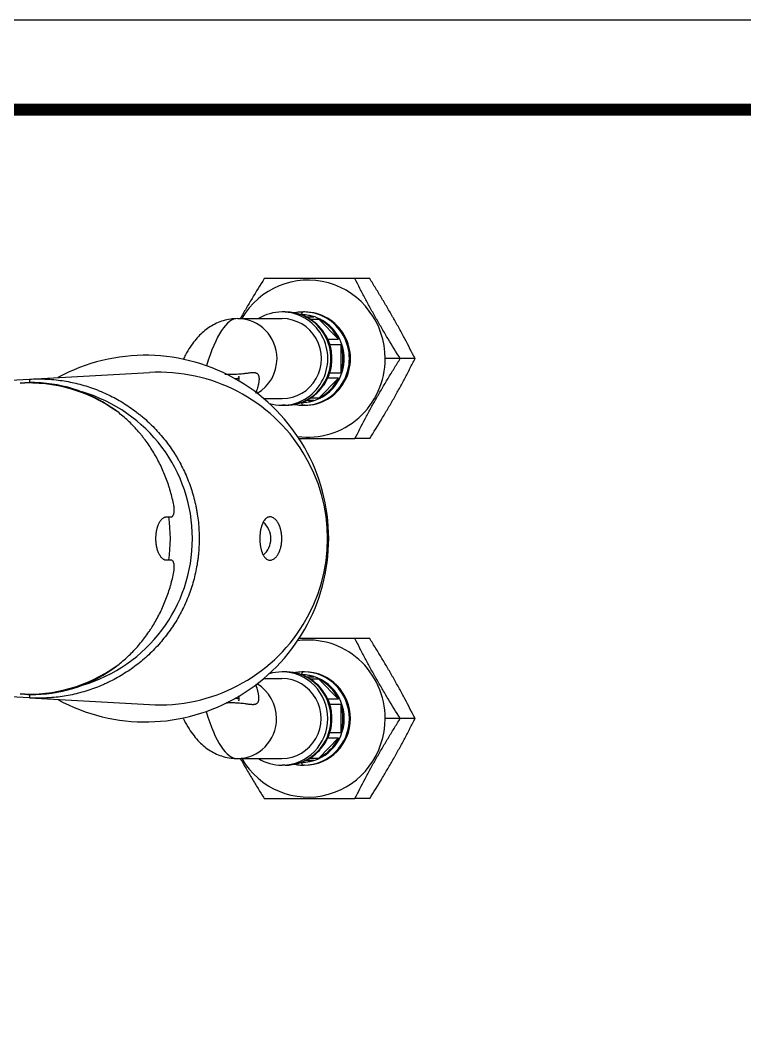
# Model space of a CAD drawing. Extents: x 0 to 790, y 0 to 579.
# Drawn here: x 499.8 to 608.5, y 428.4 to 578.8 of the extents above; entities that cross this region are included whole.
import ezdxf

# ---------------------------------------------------------------- set-up
doc = ezdxf.new("R2010")
doc.units = 0
doc.header["$LTSCALE"] = 10
doc.header["$MEASUREMENT"] = 0
doc.layers.get('0').update_dxf_attribs({"linetype": 'CONTINUOUS'})
doc.layers.add('1', color=7, linetype='CONTINUOUS')

msp = doc.modelspace()

# ---------------------------------------------------------------- linework, layer by layer
at = {"lineweight": -3, "ltscale": 0.5}
msp.add_lwpolyline([(0, 0), (789.88, 0), (789.88, 578.76), (0, 578.76)], close=True, dxfattribs=at)
at = {"color": 5, "linetype": 'ByBlock', "lineweight": -3, "const_width": 1.82}
msp.add_lwpolyline([(12.7, 24.78), (777.1, 24.78), (777.1, 565.32), (12.7, 565.32)], close=True, dxfattribs=at)
at = {"layer": '1', "color": 7, "linetype": 'Continuous', "lineweight": -3}
for p, q in [((552.24, 539.96), (550.03, 539.96)), ((532.44, 533.96), (539.11, 533.96)), ((539.56, 534.96), (539.08, 534.96)), ((542.48, 534.96), (542.32, 534.96)), ((542.71, 534.21), (543.84, 534.21)), ((543.26, 533.89), (544.61, 533.89)), ((544.61, 533.89), (547.57, 530.88)), ((545.85, 530.88), (547.57, 530.88)), ((546.17, 530.08), (547.89, 530.08)), ((547.89, 530.08), (547.89, 525.84)), ((556.82, 527.96), (554.55, 527.96)), ((559.04, 527.96), (556.82, 527.96)), ((476.53, 523.51), (501.18, 524.88)), ((501.18, 524.88), (519.18, 525.88)), ((530.76, 525.63), (531.59, 525.63)), ((547.56, 525.04), (544.63, 522.05)), ((547.56, 525.04), (545.84, 525.04)), ((546.17, 525.84), (547.89, 525.84)), ((499.77, 524.28), (500.5, 524.32)), ((536.35, 521.96), (539.11, 521.96)), ((542.72, 521.71), (543.84, 521.71)), ((544.63, 522.05), (543.27, 522.05)), ((539.56, 520.96), (539.08, 520.96)), ((542.48, 520.96), (542.32, 520.96)), ((552.24, 515.96), (550.03, 515.96)), ((552.24, 485.96), (550.03, 485.96)), ((536.35, 479.96), (539.05, 479.96)), ((539.56, 480.96), (539.08, 480.96)), ((542.48, 480.96), (542.32, 480.96)), ((542.71, 480.21), (543.84, 480.21)), ((544.63, 479.88), (543.27, 479.88)), ((544.63, 479.88), (547.56, 476.89)), ((501.18, 477.05), (476.53, 478.42)), ((500.5, 477.61), (499.77, 477.65)), ((501.18, 477.05), (519.18, 476.05)), ((547.56, 476.89), (545.84, 476.89)), ((531.47, 476.3), (530.76, 476.3)), ((547.89, 476.08), (546.17, 476.08)), ((547.89, 476.08), (547.89, 471.84)), ((556.82, 473.96), (554.55, 473.96)), ((559.04, 473.96), (556.82, 473.96)), ((547.57, 471.05), (544.61, 468.04)), ((545.85, 471.05), (547.57, 471.05)), ((547.89, 471.84), (546.17, 471.84)), ((532.37, 467.96), (539.05, 467.96)), ((542.72, 467.71), (543.84, 467.71)), ((543.26, 468.04), (544.61, 468.04)), ((539.56, 466.96), (539.08, 466.96)), ((542.48, 466.96), (542.32, 466.96)), ((552.24, 461.96), (550.03, 461.96))]:
    msp.add_line(p, q, dxfattribs=at)
for start, end in [(0, 118.5597), (241.4402, 0)]:
    msp.add_arc((518.59, 500.96), 27.5, start, end, dxfattribs=at)
for centre, major_axis, ratio, start_param, end_param in [((542.99, 527.96), (0, -11.78), 0.981627, 1.570796, 4.177778), ((532.44, 487.83), (0, 46.14), 0.190809, 0, 0.560913), ((532.44, 527.96), (0, 6), 0.981627, 4.712389, 6.283185), ((539.08, 527.96), (0, 7), 0.981627, 0, 0.541139), ((539.08, 527.96), (0, -7), 0.981627, 0, 3.141593), ((539.11, 527.96), (0, -6), 0.981627, 0, 3.141593), ((539.56, 527.96), (0, -7), 0.981627, 0, 3.141593), ((541.75, 527.96), (0, 6.6), 0.981627, 5.956059, 6.283185), ((542.32, 529.96), (0, -5), 0.190809, 3.141593, 3.544308), ((541.94, 527.96), (0, -6.6), 0.981627, 0, 3.141593), ((542.32, 527.96), (0, -7), 0.981627, 0, 3.141593), ((542.48, 527.96), (0, -7), 0.981627, 0, 3.141593), ((541.75, 527.96), (0, 6.6), 0.981627, 5.169655, 5.825919), ((541.75, 527.96), (0, 6.6), 0.981627, 4.385263, 5.039515), ((532.44, 527.96), (0, 6), 0.981627, 3.66214, 4.712389), ((542.99, 527.96), (0, -11.78), 0.981627, 6.146968, 7.853982), ((520.61, 500.96), (25.3, 0), 0.986355, 4.655977, 7.910394), ((501.24, 523.88), (0.056, -0.998), 0.034846, 3.141593, 4.232536), ((532.4, 527.96), (0, 3), 0.981627, 2.989765, 3.135948), ((541.75, 527.96), (0, 6.6), 0.981627, 3.600873, 4.253108), ((501.03, 500.96), (0, -23.35), 0.986356, 2.532147, 3.196479), ((501.67, 500.96), (0, -23.39), 0.934234, 2.529772, 3.119713), ((502.5, 500.96), (23.14, 0), 0.992104, 5.000643, 7.565728), ((541.75, 527.96), (0, 6.6), 0.981627, 3.141593, 3.468719), ((539.08, 527.96), (0, 7), 0.981627, 2.859978, 3.141593), ((542.32, 525.96), (0, 5), 0.190809, 2.738877, 3.141593), ((500.34, 500.96), (0, 22), 0.999391, 4.563703, 4.86132), ((534.2, 500.96), (0, -3.25), 0.984808, 0.70568, 2.424818), ((542.99, 473.96), (0, -11.78), 0.981627, 1.570796, 3.27781), ((501.03, 500.96), (0, -23.35), 0.986356, 6.228299, 6.892631), ((501.67, 500.96), (0, -23.39), 0.934234, 0.02188, 0.611821), ((539.08, 473.96), (0, -7), 0.981627, 3.141593, 3.423207), ((539.05, 473.96), (0, -6), 0.981627, 0, 3.141593), ((539.08, 473.96), (0, 7), 0.981627, 3.141593, 6.283185), ((539.56, 473.96), (0, 7), 0.981627, 3.141593, 6.283185), ((541.75, 473.96), (0, 6.6), 0.981627, 5.956059, 6.283185), ((542.32, 475.96), (0, -5), 0.190809, 3.141593, 3.544308), ((541.94, 473.96), (0, 6.6), 0.981627, 3.141593, 6.283185), ((542.32, 473.96), (0, 7), 0.981627, 3.141593, 6.283185), ((542.48, 473.96), (0, 7), 0.981627, 3.141593, 6.283185), ((541.75, 473.96), (0, 6.6), 0.981627, 5.17167, 5.823905), ((532.37, 473.96), (0, 6), 0.981627, 4.712389, 5.755594), ((501.24, 478.05), (-0.056, -0.998), 0.034846, 5.194155, 6.283185), ((532.4, 473.96), (0, 3), 0.981627, 6.282694, 6.435013), ((541.75, 473.96), (0, 6.6), 0.981627, 4.385263, 5.039515), ((532.37, 514.1), (0, -46.14), 0.190809, 5.723086, 6.283185), ((532.37, 473.96), (0, 6), 0.981627, 3.141593, 4.712389), ((542.99, 473.96), (0, -11.78), 0.981627, 5.247, 7.853982), ((541.75, 473.96), (0, 6.6), 0.981627, 3.598859, 4.255122), ((539.08, 473.96), (0, -7), 0.981627, 5.742046, 6.283185), ((541.75, 473.96), (0, 6.6), 0.981627, 3.141593, 3.468719), ((542.32, 471.96), (0, 5), 0.190809, 2.738877, 3.141593)]:
    msp.add_ellipse(centre, major_axis=major_axis, ratio=ratio, start_param=start_param, end_param=end_param, dxfattribs=at)
for points, knots in [([(536.42, 539.96), (535.8, 538.98), (535.19, 538), (534.29, 536.5), (533.99, 536), (533.4, 534.99), (533.11, 534.49), (532.82, 533.97), (532.82, 533.97), (532.82, 533.96)], [0, 0, 0, 0, 0.499064, 0.499064, 0.748596, 0.748596, 0.998129, 0.998129, 1, 1, 1, 1]), ([(550.03, 539.96), (548.85, 539.96), (547.68, 539.96), (545.93, 539.96), (545.35, 539.96), (544.19, 539.96), (543.61, 539.96), (542.89, 539.96), (542.74, 539.96), (542.53, 539.96), (542.45, 539.96), (542.31, 539.96), (541.95, 539.96), (541.59, 539.96), (540.75, 539.96), (540.19, 539.96), (539.09, 539.96), (538.55, 539.96), (537.48, 539.96), (536.95, 539.96), (536.42, 539.96)], [0, 0, 0, 0, 0.25, 0.25, 0.375, 0.375, 0.5, 0.5, 0.53125, 0.53125, 0.546875, 0.546875, 0.5625, 0.625, 0.625, 0.75, 0.75, 0.875, 0.875, 1, 1, 1, 1]), ([(556.82, 527.96), (556.21, 528.94), (555.6, 529.93), (554.69, 531.43), (554.4, 531.93), (553.81, 532.94), (553.52, 533.44), (553.15, 534.08), (553.08, 534.21), (552.97, 534.4), (552.94, 534.46), (552.87, 534.59), (552.69, 534.91), (552.51, 535.23), (552.1, 535.99), (551.82, 536.49), (551.29, 537.49), (551.03, 537.99), (550.52, 538.98), (550.27, 539.47), (550.03, 539.96)], [0, 0, 0, 0, 0.25, 0.25, 0.375, 0.375, 0.5, 0.5, 0.53125, 0.53125, 0.546875, 0.546875, 0.5625, 0.625, 0.625, 0.75, 0.75, 0.875, 0.875, 1, 1, 1, 1]), ([(559.04, 527.96), (558.54, 528.94), (558.04, 529.93), (557.24, 531.43), (556.97, 531.93), (556.42, 532.94), (556.14, 533.44), (555.78, 534.08), (555.7, 534.21), (555.59, 534.4), (555.56, 534.46), (555.48, 534.59), (555.3, 534.91), (555.12, 535.23), (554.67, 535.99), (554.37, 536.49), (553.77, 537.49), (553.47, 537.99), (552.85, 538.98), (552.55, 539.47), (552.24, 539.96)], [0, 0, 0, 0, 0.25, 0.25, 0.375, 0.375, 0.5, 0.5, 0.53125, 0.53125, 0.546875, 0.546875, 0.5625, 0.625, 0.625, 0.75, 0.75, 0.875, 0.875, 1, 1, 1, 1]), ([(532.44, 533.96), (532.07, 533.96), (531.33, 533.91), (530.26, 533.67), (529.24, 533.28), (528.31, 532.77), (527.46, 532.16), (526.68, 531.44), (525.95, 530.62), (525.25, 529.65), (524.69, 528.71), (524.37, 528.08), (524.26, 527.85)], [0, 0, 0, 0, 0.08586, 0.174962, 0.263828, 0.354065, 0.447613, 0.546997, 0.655611, 0.778057, 0.920143, 1, 1, 1, 1]), ([(539.56, 520.96), (539.91, 520.96), (540.63, 521.02), (541.7, 521.27), (542.73, 521.69), (543.68, 522.26), (544.52, 522.97), (545.25, 523.81), (545.83, 524.75), (546.26, 525.77), (546.52, 526.85), (546.61, 527.95), (546.52, 529.06), (546.26, 530.15), (545.83, 531.18), (545.24, 532.13), (544.51, 532.97), (543.65, 533.69), (542.68, 534.27), (541.64, 534.68), (540.59, 534.91), (539.89, 534.96), (539.56, 534.96)], [0, 0, 0, 0, 0.047934, 0.098355, 0.148669, 0.198883, 0.249015, 0.299094, 0.349151, 0.399221, 0.449341, 0.499541, 0.549845, 0.600263, 0.650795, 0.701429, 0.752141, 0.802902, 0.853676, 0.904427, 0.955123, 1, 1, 1, 1]), ([(542.32, 534.96), (541.95, 534.96), (541.49, 534.93), (541.03, 534.84), (540.93, 534.82)], [0, 0, 0, 0, 0.77923, 1, 1, 1, 1]), ([(550.03, 515.96), (550.52, 516.94), (551.03, 517.93), (551.82, 519.43), (552.09, 519.93), (552.64, 520.94), (552.92, 521.44), (553.29, 522.08), (553.36, 522.21), (553.47, 522.4), (553.5, 522.46), (553.58, 522.59), (553.76, 522.91), (553.95, 523.23), (554.39, 523.99), (554.69, 524.49), (555.29, 525.49), (555.6, 525.99), (556.21, 526.98), (556.51, 527.47), (556.82, 527.96)], [0, 0, 0, 0, 0.25, 0.25, 0.375, 0.375, 0.5, 0.5, 0.53125, 0.53125, 0.546875, 0.546875, 0.5625, 0.625, 0.625, 0.75, 0.75, 0.875, 0.875, 1, 1, 1, 1]), ([(552.24, 515.96), (552.86, 516.94), (553.47, 517.93), (554.37, 519.43), (554.66, 519.93), (555.25, 520.94), (555.55, 521.44), (555.91, 522.08), (555.98, 522.21), (556.09, 522.4), (556.12, 522.46), (556.2, 522.59), (556.37, 522.91), (556.55, 523.23), (556.97, 523.99), (557.24, 524.49), (557.77, 525.49), (558.03, 525.99), (558.54, 526.98), (558.79, 527.47), (559.04, 527.96)], [0, 0, 0, 0, 0.25, 0.25, 0.375, 0.375, 0.5, 0.5, 0.53125, 0.53125, 0.546875, 0.546875, 0.5625, 0.625, 0.625, 0.75, 0.75, 0.875, 0.875, 1, 1, 1, 1]), ([(501.18, 524.88), (501.59, 524.9), (502, 524.92), (502.62, 524.92), (502.82, 524.92), (503.13, 524.91), (503.23, 524.91), (503.44, 524.9), (503.54, 524.9), (504.46, 524.85), (505.27, 524.78), (506.88, 524.54), (507.67, 524.38), (509.25, 523.99), (510.02, 523.75), (510.89, 523.43), (510.99, 523.4), (511.18, 523.33), (511.28, 523.29), (511.56, 523.18), (511.75, 523.1), (512.32, 522.86), (512.69, 522.69), (513.79, 522.17), (514.5, 521.78), (515.88, 520.93), (516.55, 520.47), (517.36, 519.86), (517.61, 519.67), (517.84, 519.47), (518, 519.34), (518.08, 519.28), (518.47, 518.95), (518.78, 518.67), (519.67, 517.84), (520.8, 516.67), (521.8, 515.39), (522.51, 514.4), (522.74, 514.06), (523.06, 513.54), (523.17, 513.37), (523.33, 513.1), (523.38, 513.01), (523.48, 512.83), (523.54, 512.75), (523.99, 511.94), (524.35, 511.21), (525, 509.72), (525.28, 508.97), (525.78, 507.42), (525.98, 506.63), (526.17, 505.73), (526.19, 505.63), (526.23, 505.42), (526.25, 505.32), (526.31, 505.02), (526.34, 504.82), (526.44, 504.21), (526.49, 503.81), (526.61, 502.59), (526.65, 501.78), (526.66, 500.16), (526.61, 499.35), (526.51, 498.33), (526.47, 498.03), (526.43, 497.72), (526.4, 497.52), (526.39, 497.42), (526.31, 496.91), (526.24, 496.51), (525.99, 495.31), (525.78, 494.53), (525.29, 492.98), (525.01, 492.22), (524.52, 491.1), (524.35, 490.73), (524.12, 490.27), (524.07, 490.18), (523.98, 490), (523.93, 489.91), (523.79, 489.63), (523.69, 489.45), (523.19, 488.56), (522.75, 487.87), (521.81, 486.55), (521.31, 485.91), (520.51, 484.99), (520.24, 484.69), (519.67, 484.1), (519.38, 483.82), (518.48, 482.97), (517.86, 482.45), (516.56, 481.46), (515.9, 481.01), (514.51, 480.16), (513.8, 479.77), (512.88, 479.32), (512.69, 479.24), (512.41, 479.11), (512.32, 479.07), (512.13, 478.99), (511.66, 478.79), (511.18, 478.6), (510.03, 478.18), (508.48, 477.71), (506.89, 477.39), (505.68, 477.21), (505.28, 477.16), (504.77, 477.11), (504.67, 477.1), (504.46, 477.09), (504.36, 477.08), (504.05, 477.06), (503.85, 477.05), (502.82, 477), (502, 477), (501.18, 477.05)], [0, 0, 0, 0, 0.015625, 0.015625, 0.023438, 0.023438, 0.027344, 0.027344, 0.03125, 0.03125, 0.0625, 0.0625, 0.09375, 0.09375, 0.125, 0.125, 0.128906, 0.128906, 0.132813, 0.132813, 0.140625, 0.140625, 0.15625, 0.15625, 0.1875, 0.1875, 0.21875, 0.21875, 0.226563, 0.230469, 0.230469, 0.234375, 0.234375, 0.25, 0.25, 0.28125, 0.3125, 0.3125, 0.328125, 0.328125, 0.335938, 0.335938, 0.339844, 0.339844, 0.34375, 0.34375, 0.375, 0.375, 0.40625, 0.40625, 0.4375, 0.4375, 0.441406, 0.441406, 0.445313, 0.445313, 0.453125, 0.453125, 0.46875, 0.46875, 0.5, 0.5, 0.53125, 0.53125, 0.539063, 0.542969, 0.542969, 0.546875, 0.546875, 0.5625, 0.5625, 0.59375, 0.59375, 0.625, 0.625, 0.640625, 0.640625, 0.644531, 0.644531, 0.648438, 0.648438, 0.65625, 0.65625, 0.6875, 0.6875, 0.71875, 0.71875, 0.734375, 0.734375, 0.75, 0.75, 0.78125, 0.78125, 0.8125, 0.8125, 0.84375, 0.84375, 0.851563, 0.851563, 0.855469, 0.855469, 0.859375, 0.875, 0.875, 0.90625, 0.9375, 0.9375, 0.953125, 0.953125, 0.957031, 0.957031, 0.960938, 0.960938, 0.96875, 0.96875, 1, 1, 1, 1]), ([(530.52, 525.65), (530.54, 525.65), (530.56, 525.65), (530.81, 525.64), (531.02, 525.63), (531.33, 525.63), (531.43, 525.63), (531.55, 525.63), (531.58, 525.63), (531.62, 525.63), (531.65, 525.63), (531.72, 525.63), (531.77, 525.63), (531.99, 525.63), (532.16, 525.63), (532.48, 525.65), (532.63, 525.66), (532.92, 525.68), (533.06, 525.69), (533.22, 525.71), (533.25, 525.72), (533.31, 525.72), (533.34, 525.73), (533.44, 525.74), (533.49, 525.75), (533.67, 525.77), (533.78, 525.78), (533.99, 525.81), (534.1, 525.83), (534.29, 525.85), (534.39, 525.87), (534.52, 525.88), (534.57, 525.88), (534.66, 525.89), (534.7, 525.89), (534.79, 525.89), (534.83, 525.89), (534.91, 525.88), (534.95, 525.88), (535.03, 525.87), (535.07, 525.86), (535.15, 525.84), (535.19, 525.82), (535.24, 525.79), (535.26, 525.79), (535.3, 525.76), (535.31, 525.75), (535.35, 525.72), (535.37, 525.71), (535.4, 525.68), (535.42, 525.66), (535.45, 525.62), (535.47, 525.6), (535.5, 525.55), (535.51, 525.52), (535.53, 525.48), (535.54, 525.46), (535.55, 525.43), (535.56, 525.41), (535.58, 525.36), (535.59, 525.32), (535.6, 525.25), (535.61, 525.23), (535.62, 525.18), (535.62, 525.15), (535.62, 525.1), (535.63, 525.07), (535.63, 525.03), (535.63, 525.01), (535.63, 524.98), (535.63, 524.97), (535.63, 524.89), (535.63, 524.83), (535.63, 524.73), (535.62, 524.69), (535.62, 524.64), (535.62, 524.63), (535.61, 524.59), (535.61, 524.58), (535.6, 524.49), (535.59, 524.42), (535.57, 524.29), (535.56, 524.22), (535.54, 524.12), (535.53, 524.08), (535.52, 524.02), (535.51, 523.98), (535.48, 523.88), (535.47, 523.82), (535.41, 523.62), (535.38, 523.5), (535.29, 523.24), (535.25, 523.12), (535.18, 522.94), (535.16, 522.87), (535.13, 522.81)], [0, 0, 0, 0, 0.004214, 0.004214, 0.061943, 0.061943, 0.090807, 0.090807, 0.098023, 0.098023, 0.105239, 0.105239, 0.119671, 0.119671, 0.177399, 0.177399, 0.235128, 0.235128, 0.292856, 0.292856, 0.307288, 0.307288, 0.32172, 0.32172, 0.350584, 0.350584, 0.408313, 0.408313, 0.466041, 0.466041, 0.52377, 0.52377, 0.552634, 0.552634, 0.581498, 0.581498, 0.610362, 0.610362, 0.639226, 0.639226, 0.668091, 0.668091, 0.696955, 0.696955, 0.711387, 0.711387, 0.725819, 0.725819, 0.740251, 0.740251, 0.754683, 0.754683, 0.769115, 0.769115, 0.783547, 0.783547, 0.790763, 0.790763, 0.797979, 0.797979, 0.812412, 0.812412, 0.819628, 0.819628, 0.826844, 0.826844, 0.83406, 0.83406, 0.837668, 0.837668, 0.841276, 0.841276, 0.855708, 0.855708, 0.862924, 0.862924, 0.866532, 0.866532, 0.87014, 0.87014, 0.884572, 0.884572, 0.899004, 0.899004, 0.90622, 0.90622, 0.913436, 0.913436, 0.927868, 0.927868, 0.956733, 0.956733, 0.985597, 0.985597, 1, 1, 1, 1]), ([(532.58, 524.59), (532.58, 524.61), (532.59, 524.63), (532.61, 524.7), (532.62, 524.75), (532.62, 524.82), (532.63, 524.83), (532.63, 524.85), (532.63, 524.89), (532.64, 524.93), (532.64, 525), (532.64, 525.04), (532.64, 525.11), (532.64, 525.13), (532.64, 525.17), (532.63, 525.19), (532.63, 525.25), (532.62, 525.28), (532.61, 525.31)], [0, 0, 0, 0, 0.077661, 0.077661, 0.262129, 0.262129, 0.308246, 0.308246, 0.354363, 0.446597, 0.446597, 0.631065, 0.631065, 0.723298, 0.723298, 0.815532, 0.815532, 1, 1, 1, 1]), ([(502.15, 524.35), (501.88, 524.36), (501.61, 524.36), (501.07, 524.35), (500.79, 524.34), (500.5, 524.32)], [0, 0, 0, 0, 0.5, 0.5, 1, 1, 1, 1]), ([(535.15, 522.8), (535.2, 522.89), (535.29, 523.05), (535.34, 523.12), (535.35, 523.13), (535.35, 523.13)], [0, 0, 0, 0, 0.434082, 0.884896, 1, 1, 1, 1]), ([(540.95, 521.1), (541.1, 521.07), (541.56, 520.99), (542.02, 520.96), (542.32, 520.96)], [0, 0, 0, 0, 0.345681, 1, 1, 1, 1]), ([(522.8, 506.21), (522.65, 506.91), (522.48, 507.6), (522.22, 508.46), (522.14, 508.72), (522.06, 508.97), (522, 509.14), (521.97, 509.23), (521.83, 509.65), (521.7, 509.98), (521.31, 510.97), (521.02, 511.62), (520.4, 512.87), (520.06, 513.48), (519.33, 514.66), (518.94, 515.23), (518.47, 515.86), (518.42, 515.93), (518.31, 516.06), (518.15, 516.27), (517.77, 516.74), (517.44, 517.13), (516.75, 517.89), (515.79, 518.85), (514.76, 519.71), (514.22, 520.11)], [0, 0, 0, 0, 0.125, 0.125, 0.15625, 0.171875, 0.171875, 0.1875, 0.1875, 0.25, 0.25, 0.375, 0.375, 0.5, 0.5, 0.625, 0.625, 0.640625, 0.640625, 0.65625, 0.6875, 0.75, 0.75, 0.875, 1, 1, 1, 1]), ([(541.51, 515.96), (542, 515.96), (542.5, 515.96), (543.15, 515.96), (543.3, 515.96), (543.51, 515.96), (543.59, 515.96), (543.73, 515.96), (544.1, 515.96), (544.46, 515.96), (545.34, 515.96), (545.92, 515.96), (547.09, 515.96), (547.68, 515.96), (548.85, 515.96), (549.44, 515.96), (550.03, 515.96)], [0, 0, 0, 0, 0.179424, 0.179424, 0.23071, 0.23071, 0.256353, 0.256353, 0.281996, 0.384568, 0.384568, 0.589712, 0.589712, 0.794856, 0.794856, 1, 1, 1, 1]), ([(522.47, 504.21), (522.49, 504.21), (522.52, 504.22), (522.56, 504.23), (522.61, 504.25), (522.65, 504.28), (522.67, 504.31), (522.68, 504.31), (522.69, 504.32), (522.69, 504.33), (522.71, 504.35), (522.71, 504.36), (522.76, 504.42), (522.79, 504.48), (522.82, 504.58), (522.83, 504.59), (522.84, 504.63), (522.84, 504.65), (522.86, 504.72), (522.87, 504.76), (522.89, 504.9), (522.9, 505), (522.91, 505.14), (522.91, 505.16), (522.91, 505.22), (522.91, 505.25), (522.91, 505.33), (522.9, 505.45), (522.9, 505.57), (522.89, 505.67), (522.88, 505.7), (522.88, 505.76), (522.87, 505.79), (522.85, 505.95), (522.83, 506.08), (522.8, 506.21)], [0, 0, 0, 0, 0.0625, 0.0625, 0.125, 0.1875, 0.1875, 0.203125, 0.203125, 0.21875, 0.21875, 0.25, 0.25, 0.375, 0.375, 0.40625, 0.40625, 0.4375, 0.4375, 0.5, 0.5, 0.625, 0.625, 0.65625, 0.65625, 0.6875, 0.6875, 0.75, 0.8125, 0.8125, 0.84375, 0.84375, 0.875, 0.875, 1, 1, 1, 1]), ([(521.74, 497.71), (521.69, 497.71), (521.59, 497.72), (521.45, 497.77), (521.35, 497.81), (521.28, 497.86), (521.25, 497.88), (521.21, 497.91), (521.19, 497.92), (521.18, 497.93), (521.12, 497.98), (521.07, 498.02), (520.99, 498.12), (520.94, 498.17), (520.86, 498.28), (520.82, 498.34), (520.75, 498.44), (520.73, 498.47), (520.7, 498.54), (520.68, 498.58), (520.62, 498.69), (520.55, 498.84), (520.48, 499.01), (520.42, 499.18), (520.39, 499.27), (520.36, 499.39), (520.35, 499.42), (520.34, 499.47), (520.34, 499.49), (520.32, 499.56), (520.31, 499.61), (520.27, 499.76), (520.23, 499.97), (520.21, 500.18), (520.19, 500.35), (520.18, 500.43), (520.18, 500.51), (520.17, 500.57), (520.17, 500.59), (520.16, 500.73), (520.16, 500.96), (520.16, 501.18), (520.17, 501.34), (520.18, 501.43), (520.18, 501.51), (520.19, 501.57), (520.19, 501.59), (520.2, 501.73), (520.22, 501.84), (520.25, 502.05), (520.27, 502.15), (520.3, 502.3), (520.32, 502.38), (520.34, 502.45), (520.35, 502.5), (520.36, 502.52), (520.39, 502.64), (520.42, 502.73), (520.48, 502.91), (520.51, 503), (520.56, 503.12), (520.59, 503.18), (520.62, 503.24), (520.64, 503.27), (520.64, 503.29), (520.69, 503.38), (520.73, 503.45), (520.81, 503.58), (520.89, 503.7), (520.98, 503.81), (521.05, 503.88), (521.07, 503.9), (521.12, 503.94), (521.14, 503.97), (521.21, 504.02), (521.3, 504.09), (521.4, 504.14), (521.47, 504.17), (521.5, 504.17), (521.54, 504.19), (521.57, 504.19), (521.64, 504.21), (521.69, 504.21), (521.74, 504.21)], [0, 0, 0, 0, 0.03125, 0.0625, 0.09375, 0.09375, 0.109375, 0.117187, 0.117187, 0.125, 0.125, 0.15625, 0.15625, 0.1875, 0.1875, 0.21875, 0.21875, 0.234375, 0.234375, 0.25, 0.25, 0.28125, 0.3125, 0.3125, 0.34375, 0.34375, 0.351562, 0.351562, 0.359375, 0.359375, 0.375, 0.375, 0.40625, 0.4375, 0.4375, 0.453125, 0.460937, 0.460937, 0.46875, 0.46875, 0.5, 0.53125, 0.53125, 0.546875, 0.554687, 0.554687, 0.5625, 0.5625, 0.59375, 0.59375, 0.625, 0.625, 0.640625, 0.648437, 0.648437, 0.65625, 0.65625, 0.6875, 0.6875, 0.71875, 0.71875, 0.734375, 0.742187, 0.742187, 0.75, 0.75, 0.78125, 0.78125, 0.8125, 0.84375, 0.84375, 0.859375, 0.859375, 0.875, 0.875, 0.90625, 0.9375, 0.9375, 0.953125, 0.953125, 0.96875, 0.96875, 1, 1, 1, 1]), ([(539.02, 500.37), (539.02, 500.32), (539.01, 500.27), (539, 500.17), (538.99, 500.12), (538.97, 499.99), (538.95, 499.9), (538.93, 499.8), (538.93, 499.78), (538.92, 499.74), (538.91, 499.72), (538.9, 499.67), (538.89, 499.63), (538.86, 499.52), (538.84, 499.45), (538.8, 499.33), (538.78, 499.27), (538.74, 499.15), (538.72, 499.1), (538.69, 499.02), (538.68, 499), (538.65, 498.95), (538.64, 498.92), (538.61, 498.85), (538.59, 498.81), (538.52, 498.68), (538.48, 498.6), (538.39, 498.47), (538.35, 498.4), (538.26, 498.29), (538.22, 498.23), (538.14, 498.14), (538.09, 498.09), (538.03, 498.03), (538.01, 498.02), (537.96, 497.98), (537.94, 497.96), (537.88, 497.92), (537.84, 497.89), (537.71, 497.81), (537.63, 497.78), (537.47, 497.73), (537.4, 497.72), (537.24, 497.71), (537.17, 497.72), (537.02, 497.76), (536.94, 497.79), (536.8, 497.86), (536.73, 497.91), (536.64, 497.99), (536.63, 498.01), (536.59, 498.04), (536.58, 498.06), (536.53, 498.11), (536.49, 498.15), (536.43, 498.24), (536.39, 498.28), (536.33, 498.38), (536.3, 498.44), (536.23, 498.55), (536.2, 498.61), (536.14, 498.75), (536.11, 498.82), (536.07, 498.94), (536.05, 498.98), (536.03, 499.05), (536.02, 499.07), (536.01, 499.11), (536, 499.14), (535.98, 499.21), (535.97, 499.26), (535.94, 499.36), (535.93, 499.41), (535.9, 499.53), (535.89, 499.59), (535.87, 499.68), (535.86, 499.72), (535.85, 499.78), (535.84, 499.82), (535.83, 499.93), (535.82, 500), (535.8, 500.11), (535.8, 500.13), (535.8, 500.17), (535.79, 500.19), (535.79, 500.26), (535.78, 500.31), (535.77, 500.4), (535.77, 500.45), (535.77, 500.53), (535.76, 500.55), (535.76, 500.6), (535.76, 500.63), (535.76, 500.71), (535.75, 500.76), (535.75, 500.83), (535.75, 500.85), (535.75, 500.88), (535.75, 500.89), (535.75, 500.93), (535.75, 501.02), (535.75, 501.1), (535.76, 501.18), (535.76, 501.21), (535.76, 501.26), (535.76, 501.29), (535.76, 501.37), (535.77, 501.42), (535.77, 501.52), (535.78, 501.57), (535.79, 501.66), (535.79, 501.71), (535.8, 501.79), (535.8, 501.84), (535.82, 501.96), (535.83, 502.03), (535.85, 502.12), (535.85, 502.14), (535.86, 502.17), (535.86, 502.22), (535.87, 502.27), (535.89, 502.36), (535.91, 502.42), (535.93, 502.53), (535.95, 502.59), (535.97, 502.69), (535.99, 502.74), (536.01, 502.83), (536.03, 502.87), (536.05, 502.94), (536.06, 502.96), (536.07, 503), (536.08, 503.02), (536.12, 503.12), (536.15, 503.19), (536.21, 503.32), (536.24, 503.38), (536.3, 503.5), (536.33, 503.55), (536.4, 503.65), (536.43, 503.69), (536.53, 503.82), (536.59, 503.89), (536.73, 504.01), (536.8, 504.06), (536.89, 504.11), (536.91, 504.12), (536.94, 504.14), (536.96, 504.15), (537.01, 504.17), (537.05, 504.18), (537.16, 504.21), (537.24, 504.22), (537.39, 504.21), (537.47, 504.2), (537.63, 504.15), (537.71, 504.12), (537.83, 504.05), (537.87, 504.02), (537.95, 503.96), (538, 503.92), (538.06, 503.87), (538.08, 503.84), (538.12, 503.8), (538.14, 503.78), (538.21, 503.71), (538.25, 503.66), (538.34, 503.54), (538.38, 503.48), (538.47, 503.35), (538.51, 503.27), (538.58, 503.15), (538.6, 503.11), (538.63, 503.04), (538.64, 503.01), (538.66, 502.97), (538.67, 502.94), (538.7, 502.87), (538.72, 502.81), (538.77, 502.7), (538.79, 502.65), (538.82, 502.55), (538.83, 502.52), (538.85, 502.46), (538.86, 502.42), (538.88, 502.32), (538.9, 502.25), (538.94, 502.09), (538.95, 502.01), (538.97, 501.9), (538.98, 501.88), (538.98, 501.84), (538.99, 501.81), (539, 501.75), (539, 501.7), (539.02, 501.6), (539.02, 501.55), (539.03, 501.47), (539.03, 501.45), (539.04, 501.4), (539.04, 501.37), (539.05, 501.24), (539.05, 501.13), (539.05, 500.99), (539.05, 500.96), (539.05, 500.9), (539.05, 500.88), (539.05, 500.79), (539.05, 500.68), (539.04, 500.58), (539.03, 500.5), (539.03, 500.47), (539.03, 500.43), (539.03, 500.41), (539.02, 500.39), (539.02, 500.38), (539.02, 500.37), (539.02, 500.37), (539.02, 500.37)], [0, 0, 0, 0, 0.003906, 0.003906, 0.007813, 0.007813, 0.015625, 0.015625, 0.017578, 0.017578, 0.019531, 0.019531, 0.023438, 0.023438, 0.03125, 0.03125, 0.039063, 0.039063, 0.046875, 0.046875, 0.050781, 0.050781, 0.054688, 0.054688, 0.0625, 0.0625, 0.078125, 0.078125, 0.09375, 0.09375, 0.109375, 0.109375, 0.125, 0.125, 0.132813, 0.132813, 0.140625, 0.140625, 0.15625, 0.15625, 0.1875, 0.1875, 0.21875, 0.21875, 0.25, 0.25, 0.28125, 0.28125, 0.3125, 0.3125, 0.320313, 0.320313, 0.328125, 0.328125, 0.34375, 0.34375, 0.359375, 0.359375, 0.375, 0.375, 0.390625, 0.390625, 0.40625, 0.40625, 0.414063, 0.414063, 0.417969, 0.417969, 0.421875, 0.421875, 0.429688, 0.429688, 0.4375, 0.4375, 0.445313, 0.445313, 0.449219, 0.449219, 0.453125, 0.453125, 0.460938, 0.460938, 0.462891, 0.462891, 0.464844, 0.464844, 0.46875, 0.46875, 0.472656, 0.472656, 0.474609, 0.474609, 0.476563, 0.476563, 0.480469, 0.480469, 0.481445, 0.481445, 0.482422, 0.482422, 0.484375, 0.488281, 0.488281, 0.490234, 0.490234, 0.492188, 0.492188, 0.496094, 0.496094, 0.5, 0.5, 0.503906, 0.503906, 0.507813, 0.507813, 0.515625, 0.515625, 0.517578, 0.517578, 0.519531, 0.523438, 0.523438, 0.53125, 0.53125, 0.539063, 0.539063, 0.546875, 0.546875, 0.554688, 0.554688, 0.558594, 0.558594, 0.5625, 0.5625, 0.578125, 0.578125, 0.59375, 0.59375, 0.609375, 0.609375, 0.625, 0.625, 0.65625, 0.65625, 0.6875, 0.6875, 0.695313, 0.695313, 0.703125, 0.703125, 0.71875, 0.71875, 0.75, 0.75, 0.78125, 0.78125, 0.8125, 0.8125, 0.828125, 0.828125, 0.84375, 0.84375, 0.851563, 0.851563, 0.859375, 0.859375, 0.875, 0.875, 0.890625, 0.890625, 0.90625, 0.90625, 0.914063, 0.914063, 0.917969, 0.917969, 0.921875, 0.921875, 0.929688, 0.929688, 0.9375, 0.9375, 0.941406, 0.941406, 0.945313, 0.945313, 0.953125, 0.953125, 0.960938, 0.960938, 0.962891, 0.962891, 0.964844, 0.964844, 0.96875, 0.96875, 0.972656, 0.972656, 0.974609, 0.974609, 0.976563, 0.976563, 0.984375, 0.984375, 0.986328, 0.986328, 0.988281, 0.988281, 0.992188, 0.996094, 0.996094, 0.998047, 0.998047, 0.999023, 0.999512, 0.999756, 0.999756, 1, 1, 1, 1]), ([(522.8, 495.71), (522.83, 495.85), (522.85, 495.97), (522.88, 496.16), (522.88, 496.23), (522.89, 496.32), (522.89, 496.35), (522.9, 496.41), (522.9, 496.44), (522.91, 496.59), (522.91, 496.71), (522.9, 496.87), (522.9, 496.92), (522.89, 496.99), (522.89, 497), (522.89, 497.02), (522.88, 497.06), (522.88, 497.1), (522.86, 497.21), (522.84, 497.3), (522.81, 497.39), (522.8, 497.41), (522.79, 497.44), (522.78, 497.46), (522.76, 497.5), (522.74, 497.53), (522.69, 497.61), (522.65, 497.65), (522.6, 497.68), (522.59, 497.69), (522.56, 497.7), (522.55, 497.7), (522.52, 497.71), (522.49, 497.71), (522.47, 497.71)], [0, 0, 0, 0, 0.125, 0.125, 0.1875, 0.1875, 0.21875, 0.21875, 0.25, 0.25, 0.375, 0.375, 0.4375, 0.4375, 0.453125, 0.453125, 0.46875, 0.5, 0.5, 0.625, 0.625, 0.65625, 0.65625, 0.6875, 0.6875, 0.75, 0.75, 0.875, 0.875, 0.90625, 0.90625, 0.9375, 0.9375, 1, 1, 1, 1]), ([(514.22, 481.82), (514.76, 482.22), (515.28, 482.65), (516.27, 483.56), (516.75, 484.04), (517.66, 485.04), (518.09, 485.57), (518.72, 486.4), (518.92, 486.68), (519.17, 487.04), (519.21, 487.12), (519.31, 487.26), (519.46, 487.48), (519.6, 487.7), (520.05, 488.45), (520.4, 489.06), (521.02, 490.31), (521.31, 490.95), (521.83, 492.26), (522.06, 492.94), (522.3, 493.71), (522.32, 493.8), (522.37, 493.97), (522.4, 494.06), (522.47, 494.32), (522.51, 494.49), (522.65, 495.01), (522.73, 495.36), (522.8, 495.71)], [0, 0, 0, 0, 0.125, 0.125, 0.25, 0.25, 0.375, 0.375, 0.4375, 0.4375, 0.453125, 0.453125, 0.46875, 0.5, 0.5, 0.625, 0.625, 0.75, 0.75, 0.875, 0.875, 0.890625, 0.890625, 0.90625, 0.90625, 0.9375, 0.9375, 1, 1, 1, 1]), ([(550.03, 485.96), (548.85, 485.96), (547.68, 485.96), (545.93, 485.96), (545.35, 485.96), (544.19, 485.96), (543.61, 485.96), (542.89, 485.96), (542.74, 485.96), (542.53, 485.96), (542.45, 485.96), (542.31, 485.96), (542.04, 485.96), (541.77, 485.96), (541.57, 485.96)], [0, 0, 0, 0, 0.412648, 0.412648, 0.618971, 0.618971, 0.825295, 0.825295, 0.876876, 0.876876, 0.902667, 0.902667, 0.928457, 1, 1, 1, 1]), ([(556.82, 473.96), (556.21, 474.94), (555.6, 475.93), (554.69, 477.43), (554.4, 477.93), (553.81, 478.94), (553.52, 479.44), (553.15, 480.08), (553.08, 480.21), (552.97, 480.4), (552.94, 480.46), (552.87, 480.59), (552.69, 480.91), (552.51, 481.23), (552.1, 481.99), (551.82, 482.49), (551.29, 483.49), (551.03, 483.99), (550.52, 484.98), (550.27, 485.47), (550.03, 485.96)], [0, 0, 0, 0, 0.25, 0.25, 0.375, 0.375, 0.5, 0.5, 0.53125, 0.53125, 0.546875, 0.546875, 0.5625, 0.625, 0.625, 0.75, 0.75, 0.875, 0.875, 1, 1, 1, 1]), ([(559.04, 473.96), (558.54, 474.94), (558.04, 475.93), (557.24, 477.43), (556.97, 477.93), (556.42, 478.94), (556.14, 479.44), (555.78, 480.08), (555.7, 480.21), (555.59, 480.4), (555.56, 480.46), (555.48, 480.59), (555.3, 480.91), (555.12, 481.23), (554.67, 481.99), (554.37, 482.49), (553.77, 483.49), (553.47, 483.99), (552.85, 484.98), (552.55, 485.47), (552.24, 485.96)], [0, 0, 0, 0, 0.25, 0.25, 0.375, 0.375, 0.5, 0.5, 0.53125, 0.53125, 0.546875, 0.546875, 0.5625, 0.625, 0.625, 0.75, 0.75, 0.875, 0.875, 1, 1, 1, 1]), ([(539.56, 466.96), (539.91, 466.96), (540.63, 467.02), (541.7, 467.27), (542.73, 467.69), (543.68, 468.26), (544.52, 468.97), (545.25, 469.81), (545.83, 470.75), (546.26, 471.77), (546.52, 472.85), (546.61, 473.95), (546.52, 475.06), (546.26, 476.15), (545.83, 477.18), (545.24, 478.13), (544.51, 478.97), (543.65, 479.69), (542.68, 480.27), (541.64, 480.68), (540.59, 480.91), (539.89, 480.96), (539.56, 480.96)], [0, 0, 0, 0, 0.047934, 0.098355, 0.148669, 0.198883, 0.249015, 0.299094, 0.349151, 0.399221, 0.449341, 0.499541, 0.549845, 0.600263, 0.650795, 0.701429, 0.752141, 0.802902, 0.853676, 0.904427, 0.955123, 1, 1, 1, 1]), ([(542.32, 480.96), (541.95, 480.96), (541.49, 480.93), (541.03, 480.84), (540.93, 480.82)], [0, 0, 0, 0, 0.77923, 1, 1, 1, 1]), ([(535.11, 479.01), (535.12, 478.98), (535.13, 478.95), (535.19, 478.79), (535.24, 478.67), (535.3, 478.48), (535.32, 478.41), (535.35, 478.31), (535.36, 478.28), (535.38, 478.22), (535.38, 478.18), (535.41, 478.09), (535.43, 478.02), (535.46, 477.89), (535.47, 477.82), (535.5, 477.69), (535.51, 477.62), (535.53, 477.49), (535.54, 477.42), (535.56, 477.28), (535.56, 477.21), (535.57, 477.12), (535.57, 477.08), (535.57, 477.04), (535.57, 477.02), (535.57, 476.99), (535.57, 476.97), (535.57, 476.9), (535.56, 476.84), (535.55, 476.76), (535.55, 476.74), (535.54, 476.7), (535.54, 476.69), (535.54, 476.66), (535.53, 476.65), (535.52, 476.6), (535.51, 476.56), (535.49, 476.49), (535.47, 476.45), (535.44, 476.4), (535.43, 476.37), (535.4, 476.32), (535.38, 476.3), (535.35, 476.26), (535.33, 476.24), (535.3, 476.21), (535.28, 476.2), (535.24, 476.17), (535.23, 476.16), (535.19, 476.14), (535.17, 476.13), (535.11, 476.1), (535.08, 476.09), (535, 476.07), (534.96, 476.06), (534.88, 476.05), (534.84, 476.05), (534.76, 476.04), (534.71, 476.04), (534.59, 476.04), (534.5, 476.05), (534.32, 476.06), (534.22, 476.07), (534.03, 476.1), (533.93, 476.11), (533.77, 476.14), (533.71, 476.14), (533.63, 476.16), (533.6, 476.16), (533.54, 476.17), (533.51, 476.17), (533.37, 476.19), (533.25, 476.21), (532.99, 476.23), (532.85, 476.25), (532.57, 476.27), (532.42, 476.28), (532.17, 476.29), (532.09, 476.29), (531.96, 476.3), (531.92, 476.3), (531.83, 476.3), (531.78, 476.3), (531.56, 476.3), (531.36, 476.3), (531.06, 476.3), (530.95, 476.29), (530.79, 476.29), (530.74, 476.29), (530.69, 476.29)], [0, 0, 0, 0, 0.007655, 0.007655, 0.037325, 0.037325, 0.05216, 0.05216, 0.059578, 0.059578, 0.066995, 0.066995, 0.08183, 0.08183, 0.096665, 0.096665, 0.1115, 0.1115, 0.126335, 0.126335, 0.14117, 0.14117, 0.148588, 0.148588, 0.152297, 0.152297, 0.156005, 0.156005, 0.17084, 0.17084, 0.178258, 0.178258, 0.181967, 0.181967, 0.185675, 0.185675, 0.20051, 0.20051, 0.215345, 0.215345, 0.23018, 0.23018, 0.245015, 0.245015, 0.259851, 0.259851, 0.274686, 0.274686, 0.289521, 0.289521, 0.304356, 0.304356, 0.334026, 0.334026, 0.363696, 0.363696, 0.393366, 0.393366, 0.423036, 0.423036, 0.482376, 0.482376, 0.541716, 0.541716, 0.601056, 0.601056, 0.630726, 0.630726, 0.645561, 0.645561, 0.660396, 0.660396, 0.719737, 0.719737, 0.779077, 0.779077, 0.838417, 0.838417, 0.868087, 0.868087, 0.882922, 0.882922, 0.897757, 0.897757, 0.957097, 0.957097, 0.986767, 0.986767, 1, 1, 1, 1]), ([(535.28, 478.8), (535.28, 478.8), (535.27, 478.82), (535.23, 478.89), (535.17, 478.99), (535.15, 479.02)], [0, 0, 0, 0, 0.220342, 0.768887, 1, 1, 1, 1]), ([(500.5, 477.61), (500.79, 477.59), (501.07, 477.58), (501.61, 477.57), (501.88, 477.57), (502.15, 477.58)], [0, 0, 0, 0, 0.5, 0.5, 1, 1, 1, 1]), ([(532.61, 476.61), (532.62, 476.65), (532.63, 476.68), (532.64, 476.76), (532.64, 476.8), (532.64, 476.86), (532.64, 476.89), (532.64, 476.93), (532.64, 477), (532.63, 477.07), (532.62, 477.13), (532.62, 477.15), (532.61, 477.17), (532.61, 477.19), (532.61, 477.22), (532.6, 477.25), (532.59, 477.31), (532.58, 477.35), (532.57, 477.38)], [0, 0, 0, 0, 0.175039, 0.175039, 0.350079, 0.350079, 0.437599, 0.437599, 0.525118, 0.700158, 0.700158, 0.743917, 0.743917, 0.787677, 0.787677, 0.875197, 0.875197, 1, 1, 1, 1]), ([(524.17, 474.12), (524.24, 473.99), (524.54, 473.4), (525.07, 472.46), (525.83, 471.38), (526.6, 470.5), (527.41, 469.75), (528.29, 469.13), (529.24, 468.62), (530.28, 468.23), (531.34, 468.01), (532.06, 467.96), (532.37, 467.96)], [0, 0, 0, 0, 0.047112, 0.206676, 0.339677, 0.454587, 0.557679, 0.653028, 0.743454, 0.8309, 0.926074, 1, 1, 1, 1]), ([(550.03, 461.96), (550.52, 462.94), (551.03, 463.93), (551.82, 465.43), (552.09, 465.93), (552.64, 466.94), (552.92, 467.44), (553.29, 468.08), (553.36, 468.21), (553.47, 468.4), (553.5, 468.46), (553.58, 468.59), (553.76, 468.91), (553.95, 469.23), (554.39, 469.99), (554.69, 470.49), (555.29, 471.49), (555.6, 471.99), (556.21, 472.98), (556.51, 473.47), (556.82, 473.96)], [0, 0, 0, 0, 0.25, 0.25, 0.375, 0.375, 0.5, 0.5, 0.53125, 0.53125, 0.546875, 0.546875, 0.5625, 0.625, 0.625, 0.75, 0.75, 0.875, 0.875, 1, 1, 1, 1]), ([(552.24, 461.96), (552.86, 462.94), (553.47, 463.93), (554.37, 465.43), (554.66, 465.93), (555.25, 466.94), (555.55, 467.44), (555.91, 468.08), (555.98, 468.21), (556.09, 468.4), (556.12, 468.46), (556.2, 468.59), (556.37, 468.91), (556.55, 469.23), (556.97, 469.99), (557.24, 470.49), (557.77, 471.49), (558.03, 471.99), (558.54, 472.98), (558.79, 473.47), (559.04, 473.96)], [0, 0, 0, 0, 0.25, 0.25, 0.375, 0.375, 0.5, 0.5, 0.53125, 0.53125, 0.546875, 0.546875, 0.5625, 0.625, 0.625, 0.75, 0.75, 0.875, 0.875, 1, 1, 1, 1]), ([(532.82, 467.96), (532.89, 467.84), (532.96, 467.72), (533.07, 467.53), (533.1, 467.46), (533.17, 467.34), (533.36, 467.02), (533.54, 466.7), (533.99, 465.94), (534.29, 465.44), (534.89, 464.43), (535.19, 463.94), (535.8, 462.95), (536.11, 462.45), (536.42, 461.96)], [0, 0, 0, 0, 0.060768, 0.060768, 0.092076, 0.092076, 0.123384, 0.248615, 0.248615, 0.499076, 0.499076, 0.749538, 0.749538, 1, 1, 1, 1]), ([(540.95, 467.1), (541.1, 467.07), (541.56, 466.99), (542.02, 466.96), (542.32, 466.96)], [0, 0, 0, 0, 0.345681, 1, 1, 1, 1]), ([(536.42, 461.96), (537.47, 461.96), (538.54, 461.96), (540.18, 461.96), (540.73, 461.96), (541.86, 461.96), (542.43, 461.96), (543.15, 461.96), (543.3, 461.96), (543.51, 461.96), (543.59, 461.96), (543.73, 461.96), (544.1, 461.96), (544.46, 461.96), (545.34, 461.96), (545.92, 461.96), (547.09, 461.96), (547.68, 461.96), (548.85, 461.96), (549.44, 461.96), (550.03, 461.96)], [0, 0, 0, 0, 0.25, 0.25, 0.375, 0.375, 0.5, 0.5, 0.53125, 0.53125, 0.546875, 0.546875, 0.5625, 0.625, 0.625, 0.75, 0.75, 0.875, 0.875, 1, 1, 1, 1])]:
    msp.add_open_spline(points, degree=3, knots=knots, dxfattribs=at)
for points in [[(532.65, 524.99), (532.57, 524.98), (532.49, 524.97), (532.4, 524.96)], [(521.74, 504.21), (522, 504.21), (522.25, 504.21), (522.47, 504.21)], [(522.47, 497.71), (522.25, 497.71), (522, 497.71), (521.74, 497.71)], [(532.4, 476.96), (532.49, 476.96), (532.57, 476.96), (532.64, 476.95)]]:
    msp.add_open_spline(points, degree=3, dxfattribs=at)

doc.saveas('drawing.dxf')
